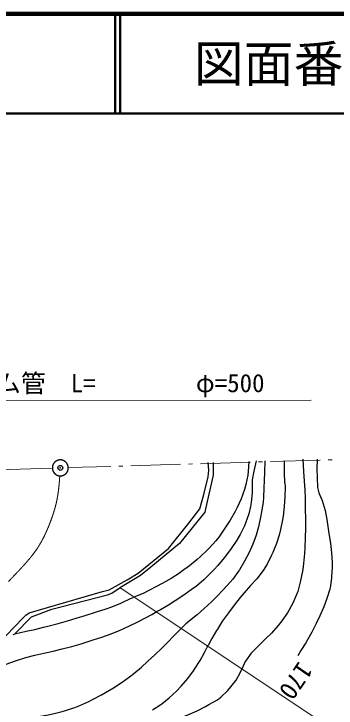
# Model space of a CAD drawing. Units: millimetres, scale not verified. Extents: x 40000 to 680000, y 20000 to 380000.
# Drawn here: x 498586 to 530886, y 310352 to 380000 of the extents above; entities that cross this region are included whole.
import ezdxf
from ezdxf.enums import TextEntityAlignment as Align

# ---------------------------------------------------------------- set-up
doc = ezdxf.new("R2010")
doc.units = ezdxf.units.MM
doc.header["$LTSCALE"] = 1000
doc.header["$PDMODE"] = 32
doc.header["$PDSIZE"] = 500
doc.linetypes.add('CHAIN', pattern=[18.5, 12, -1.5, 3.5, -1.5])
for name, color, linetype, lineweight in [('M-BGD', 7, 'Continuous', 25), ('M-BGD-HTXT', 7, 'Continuous', 13), ('M-BMK', 2, 'CHAIN', 13), ('M-BMK-SRVR', 3, 'Continuous', 25), ('M-STR-HTXT', 7, 'Continuous', 13), ('M-TTL', 2, 'Continuous', 140), ('M-TTL-LINE', 7, 'Continuous', 50)]:
    doc.layers.add(name, color=color, linetype=linetype, lineweight=lineweight)
doc.layers.add('M-OTRS', color=6, linetype='Continuous')
doc.layers.add('M-TTL-TXT', color=7, linetype='Continuous')
doc.styles.add('ＭＳ ゴシック', font='')
doc.styles.get('ＭＳ ゴシック').set_extended_font_data('MS Gothic')

msp = doc.modelspace()

# ---------------------------------------------------------------- linework, layer by layer
at = {"layer": 'M-BGD'}
for p, q in [((518144, 334236), (518059, 334998)), ((518567, 334998), (518567, 333728)), ((518567, 333728), (517805, 330341)), ((518059, 333559), (518144, 334236)), ((517636, 331781), (518059, 333559)), ((517213, 330341), (517636, 331781)), ((516112, 328902), (517213, 330341)), ((517805, 330341), (517721, 330003)), ((517721, 330003), (515181, 326870)), ((514080, 326362), (516112, 328902)), ((515181, 326870), (512302, 324499)), ((511032, 323907), (514080, 326362)), ((509931, 323229), (511032, 323907)), ((512302, 324499), (511286, 323653)), ((508153, 322213), (509931, 323229)), ((511286, 323653), (509423, 322552)), ((509423, 322552), (509254, 322467)), ((500110, 319927), (507476, 322044)), ((507476, 322044), (508153, 322213)), ((507984, 321705), (508407, 321875)), ((508407, 321875), (509254, 322467)), ((502396, 320266), (507984, 321705)), ((499771, 319673), (500110, 319927)), ((500364, 319504), (502396, 320266)), ((496893, 316710), (499517, 319419)), ((498671, 317811), (500364, 319504)), ((499517, 319419), (499771, 319673)), ((498501, 317726), (498671, 317811))]:
    msp.add_line(p, q, dxfattribs=at)
for points in [[(522123, 335083), (522084, 334091), (522039, 333728), (521838, 332771), (521700, 332289), (521361, 331357), (520964, 330463), (520769, 330087), (520265, 329220), (519727, 328399), (519668, 328309), (519115, 327501), (518821, 327124), (518172, 326392), (517975, 326193), (517263, 325522), (516959, 325261), (516173, 324628), (515397, 324060), (515181, 323907), (514356, 323372), (513826, 323060), (512947, 322587), (512059, 322135), (512048, 322129), (511599, 321882), (510717, 321520), (510533, 321456)], [(522885, 335167), (522624, 334119), (522485, 333246), (522462, 332881), (522462, 331950), (522356, 330980), (522293, 330595), (522123, 329833), (521814, 328906), (521700, 328648), (521264, 327765), (520938, 327209), (520382, 326369), (519799, 325598), (519668, 325431), (519043, 324673), (518652, 324245), (517973, 323540), (517636, 323229), (516879, 322600), (516366, 322213), (515532, 321611), (514758, 321099), (514080, 320689), (513273, 320228), (512908, 320033)], [(523732, 335167), (523707, 334028), (523680, 333173), (523647, 332458), (523602, 331480), (523563, 331019), (523418, 330048), (523309, 329495), (523101, 328524), (522885, 327717), (522547, 326785), (522127, 325885), (521700, 325092), (521215, 324239), (521107, 324076), (520526, 323290), (520261, 322975), (519577, 322209), (518927, 321545), (518398, 321028), (517665, 320331), (516945, 319702), (516705, 319504), (515952, 318911), (515815, 318808)], [(527542, 335337), (527627, 334086), (527692, 333108), (527740, 332256), (527773, 331384), (527796, 330346), (527796, 330341), (527812, 329307), (527814, 328383), (527796, 327463), (527754, 326479), (527711, 325854), (527628, 324873), (527542, 324245), (527360, 323284), (527288, 322975), (527034, 322044), (526661, 321132), (526611, 321028), (526163, 320159), (526018, 319927), (525456, 319122), (525087, 318657), (524398, 317874), (523747, 317221), (523041, 316530), (522801, 316287), (522377, 315863), (521806, 315055), (521785, 315017), (521446, 314255)], [(525753, 332959), (525728, 333977), (525706, 334900), (525702, 335105)], [(528981, 335337), (528952, 334291), (528981, 333474), (529034, 332500), (529151, 331950), (529489, 331188), (529784, 330191), (529953, 329287), (530095, 328322), (530167, 327886), (530320, 326900), (530421, 325939), (530500, 324963), (530505, 324499), (530434, 323516), (530421, 323399), (530281, 322425), (530251, 322298), (529972, 321346), (529659, 320520), (529270, 319606), (528897, 318827), (528445, 317958), (528321, 317732), (527847, 316902), (527360, 316122), (527034, 315609)], [(525753, 332959), (525764, 332543), (525746, 331546), (525679, 330595), (525571, 329624), (525510, 329241), (525314, 328279), (525171, 327717), (524917, 326870), (524548, 325965), (524409, 325685), (523959, 324805), (523563, 324161), (522933, 323327), (522321, 322638), (521677, 321930), (521277, 321451), (520651, 320675), (520091, 319927), (519514, 319104), (518988, 318284), (518906, 318149), (518442, 317347), (518059, 316625)], [(498671, 317811), (499825, 318058), (500686, 318255), (501561, 318469), (501973, 318573), (503021, 318846), (503947, 319106), (504826, 319369), (505735, 319651), (506751, 319970), (506883, 320012), (507820, 320313), (508407, 320520), (509319, 320897), (509423, 320943), (510278, 321334), (510533, 321456)], [(495554, 313821), (496622, 314293), (497446, 314630), (498294, 314941), (498755, 315101), (499780, 315422), (500701, 315656), (501595, 315855), (502539, 316066), (503412, 316287), (504386, 316546), (505314, 316813), (505529, 316879), (506518, 317187), (507397, 317471), (508323, 317811), (509248, 318182), (510101, 318573), (511021, 319020), (511852, 319445), (512399, 319744), (512908, 320033)], [(501041, 309513), (502034, 309672), (502481, 309767), (503429, 310008), (503751, 310106), (504683, 310413), (505190, 310614), (506082, 311016), (506460, 311207), (507362, 311678), (508179, 312147), (508577, 312392), (509432, 312947), (510190, 313500), (510609, 313831), (511362, 314474), (511963, 315017), (512738, 315722), (513379, 316331), (513979, 316927), (514631, 317592), (515427, 318410), (515815, 318808)], [(512471, 310191), (513306, 310715), (513403, 310783), (514165, 311376), (514879, 312055), (515350, 312561), (516017, 313315), (516595, 314090), (516705, 314255), (517249, 315119), (517706, 315935), (517975, 316456), (518059, 316625)], [(506559, 305913), (507789, 306380), (508811, 306768), (509689, 307103), (510487, 307410), (511268, 307716), (512097, 308048), (513038, 308432), (513403, 308582), (514358, 308975), (515212, 309331), (516027, 309683), (516954, 310094), (517805, 310515), (518144, 310699), (518986, 311193), (519329, 311461), (520041, 312132), (520345, 312477), (520853, 313154), (521313, 313974), (521446, 314255)]]:
    msp.add_lwpolyline(points, dxfattribs=at)
at = {"layer": 'M-BGD-HTXT'}
for p, q in [((517300, 334874), (522298, 335023)), ((523097, 335047), (523497, 335059)), ((524297, 335083), (529294, 335233)), ((530094, 335257), (530494, 335269)), ((496997, 334266), (502440, 334429)), ((504039, 334477), (508304, 334604)), ((509103, 334628), (509503, 334640)), ((510303, 334664), (515301, 334814)), ((516100, 334838), (516500, 334850))]:
    msp.add_line(p, q, dxfattribs=at)
at = {"layer": 'M-BMK'}
msp.add_open_spline([(498054, 323061), (500111, 325236), (501109, 326179), (502111, 328701), (502862, 330588), (503050, 331670), (503188, 333650)], degree=3, knots=[0, 0, 0, 0, 1, 1, 1, 2, 2, 2, 2], dxfattribs=at)
at = {"layer": 'M-BMK-SRVR'}
msp.add_lwpolyline([(504039, 334453), (504039, 334467), (504039, 334481), (504038, 334495), (504037, 334509), (504036, 334523), (504035, 334537), (504033, 334551), (504032, 334564), (504029, 334578), (504027, 334592), (504025, 334606), (504022, 334620), (504019, 334633), (504015, 334647), (504012, 334660), (504008, 334674), (504004, 334687), (504000, 334701), (503996, 334714), (503991, 334727), (503986, 334740), (503981, 334753), (503975, 334766), (503970, 334779), (503964, 334792), (503958, 334804), (503952, 334817), (503945, 334829), (503938, 334842), (503932, 334854), (503924, 334866), (503917, 334878), (503910, 334890), (503902, 334901), (503894, 334913), (503886, 334924), (503877, 334935), (503869, 334947), (503860, 334957), (503851, 334968), (503842, 334979), (503833, 334989), (503823, 335000), (503814, 335010), (503804, 335020), (503794, 335030), (503784, 335039), (503773, 335049), (503763, 335058), (503752, 335067), (503741, 335076), (503730, 335085), (503719, 335093), (503708, 335101), (503696, 335109), (503685, 335117), (503673, 335125), (503661, 335132), (503649, 335140), (503637, 335147), (503625, 335154), (503613, 335160), (503600, 335167), (503588, 335173), (503575, 335179), (503562, 335185), (503550, 335190), (503537, 335196), (503524, 335201), (503510, 335206), (503497, 335210), (503484, 335215), (503471, 335219), (503457, 335223), (503444, 335226), (503430, 335230), (503416, 335233), (503403, 335236), (503389, 335239), (503375, 335241), (503361, 335243), (503348, 335246), (503334, 335247), (503320, 335249), (503306, 335250), (503292, 335251), (503278, 335252), (503264, 335252), (503250, 335253), (503236, 335253), (503222, 335253), (503208, 335252), (503194, 335252), (503180, 335251), (503166, 335249), (503152, 335248), (503138, 335246), (503124, 335245), (503110, 335242), (503097, 335240), (503083, 335237), (503069, 335235), (503055, 335231), (503042, 335228), (503028, 335225), (503015, 335221), (503001, 335217), (502988, 335212), (502975, 335208), (502962, 335203), (502949, 335198), (502936, 335193), (502923, 335188), (502910, 335182), (502897, 335176), (502885, 335170), (502872, 335164), (502860, 335157), (502847, 335150), (502835, 335143), (502823, 335136), (502811, 335129), (502800, 335121), (502788, 335113), (502777, 335105), (502765, 335097), (502754, 335089), (502743, 335080), (502732, 335071), (502721, 335062), (502711, 335053), (502700, 335044), (502690, 335034), (502680, 335025), (502670, 335015), (502660, 335005), (502651, 334995), (502641, 334984), (502632, 334974), (502623, 334963), (502614, 334952), (502606, 334941), (502597, 334930), (502589, 334919), (502581, 334907), (502573, 334895), (502565, 334884), (502558, 334872), (502551, 334860), (502544, 334848), (502537, 334836), (502530, 334823), (502524, 334811), (502518, 334798), (502512, 334785), (502506, 334773), (502501, 334760), (502495, 334747), (502490, 334734), (502485, 334721), (502481, 334707), (502477, 334694), (502472, 334681), (502469, 334667), (502465, 334654), (502462, 334640), (502458, 334626), (502455, 334613), (502453, 334599), (502450, 334585), (502448, 334571), (502446, 334558), (502445, 334544), (502443, 334530), (502442, 334516), (502441, 334502), (502440, 334488), (502440, 334474), (502439, 334460), (502439, 334446), (502440, 334432), (502440, 334418), (502441, 334404), (502442, 334390), (502443, 334376), (502445, 334362), (502446, 334348), (502448, 334334), (502450, 334320), (502453, 334307), (502455, 334293), (502458, 334279), (502462, 334266), (502465, 334252), (502469, 334238), (502472, 334225), (502477, 334212), (502481, 334198), (502485, 334185), (502490, 334172), (502495, 334159), (502501, 334146), (502506, 334133), (502512, 334120), (502518, 334108), (502524, 334095), (502530, 334083), (502537, 334070), (502544, 334058), (502551, 334046), (502558, 334034), (502565, 334022), (502573, 334010), (502581, 333999), (502589, 333987), (502597, 333976), (502606, 333965), (502614, 333954), (502623, 333943), (502632, 333932), (502641, 333922), (502651, 333911), (502660, 333901), (502670, 333891), (502680, 333881), (502690, 333871), (502700, 333862), (502711, 333852), (502721, 333843), (502732, 333834), (502743, 333826), (502754, 333817), (502765, 333809), (502777, 333800), (502788, 333792), (502800, 333785), (502811, 333777), (502823, 333770), (502835, 333762), (502847, 333755), (502860, 333749), (502872, 333742), (502885, 333736), (502897, 333730), (502910, 333724), (502923, 333718), (502936, 333713), (502949, 333708), (502962, 333703), (502975, 333698), (502988, 333693), (503001, 333689), (503015, 333685), (503028, 333681), (503042, 333678), (503055, 333674), (503069, 333671), (503083, 333668), (503097, 333666), (503110, 333663), (503124, 333661), (503138, 333659), (503152, 333658), (503166, 333656), (503180, 333655), (503194, 333654), (503208, 333653), (503222, 333653), (503236, 333653), (503250, 333653), (503264, 333653), (503278, 333654), (503292, 333655), (503306, 333656), (503320, 333657), (503334, 333658), (503348, 333660), (503361, 333662), (503375, 333664), (503389, 333667), (503403, 333670), (503416, 333673), (503430, 333676), (503444, 333679), (503457, 333683), (503471, 333687), (503484, 333691), (503497, 333696), (503510, 333700), (503524, 333705), (503537, 333710), (503550, 333715), (503562, 333721), (503575, 333727), (503588, 333733), (503600, 333739), (503613, 333745), (503625, 333752), (503637, 333759), (503649, 333766), (503661, 333773), (503673, 333781), (503685, 333788), (503696, 333796), (503708, 333804), (503719, 333813), (503730, 333821), (503741, 333830), (503752, 333839), (503763, 333848), (503773, 333857), (503784, 333867), (503794, 333876), (503804, 333886), (503814, 333896), (503823, 333906), (503833, 333916), (503842, 333927), (503851, 333937), (503860, 333948), (503869, 333959), (503877, 333970), (503886, 333981), (503894, 333993), (503902, 334004), (503910, 334016), (503917, 334028), (503924, 334040), (503932, 334052), (503938, 334064), (503945, 334076), (503952, 334089), (503958, 334101), (503964, 334114), (503970, 334127), (503975, 334139), (503981, 334152), (503986, 334165), (503991, 334179), (503996, 334192), (504000, 334205), (504004, 334218), (504008, 334232), (504012, 334245), (504015, 334259), (504019, 334272), (504022, 334286), (504025, 334300), (504027, 334314), (504029, 334327), (504032, 334341), (504033, 334355), (504035, 334369), (504036, 334383), (504037, 334397), (504038, 334411), (504039, 334425), (504039, 334439)], close=True, dxfattribs=at)
at = {"layer": 'M-OTRS'}
msp.add_point((503239, 334453), dxfattribs=at)
at = {"layer": 'M-STR-HTXT'}
msp.add_line((509223, 322421), (534847, 305382), dxfattribs=at)
msp.add_lwpolyline([(528389, 341248), (484959, 341171), (480530, 299113)], dxfattribs=at)
at = {"layer": 'M-TTL'}
msp.add_line((680000, 380000), (40000, 380000), dxfattribs=at)
at = {"layer": 'M-TTL-LINE'}
for p, q in [((508747, 380000), (508747, 370000)), ((509247, 380000), (509247, 370000)), ((40000, 370000), (680000, 370000))]:
    msp.add_line(p, q, dxfattribs=at)

# ---------------------------------------------------------------- texts
at = {"layer": 'M-BGD', "style": 'ＭＳ ゴシック'}
msp.add_text('170', height=1833, rotation=235.597, dxfattribs=at).set_placement((525660, 313904), align=Align.BOTTOM_CENTER)
at = {"layer": 'M-STR-HTXT', "style": 'ＭＳ ゴシック'}
for s, p in [('ヒューム管\u3000L=', (498028, 341473)), ('φ=500', (520268, 341495))]:
    msp.add_text(s, height=1833, dxfattribs=at).set_placement(p, align=Align.BOTTOM_CENTER)
at = {"layer": 'M-TTL-TXT', "style": 'ＭＳ ゴシック'}
msp.add_text('図面番号', height=3666, dxfattribs=at).set_placement((526622, 375000), align=Align.MIDDLE_CENTER)

doc.saveas('drawing.dxf')
